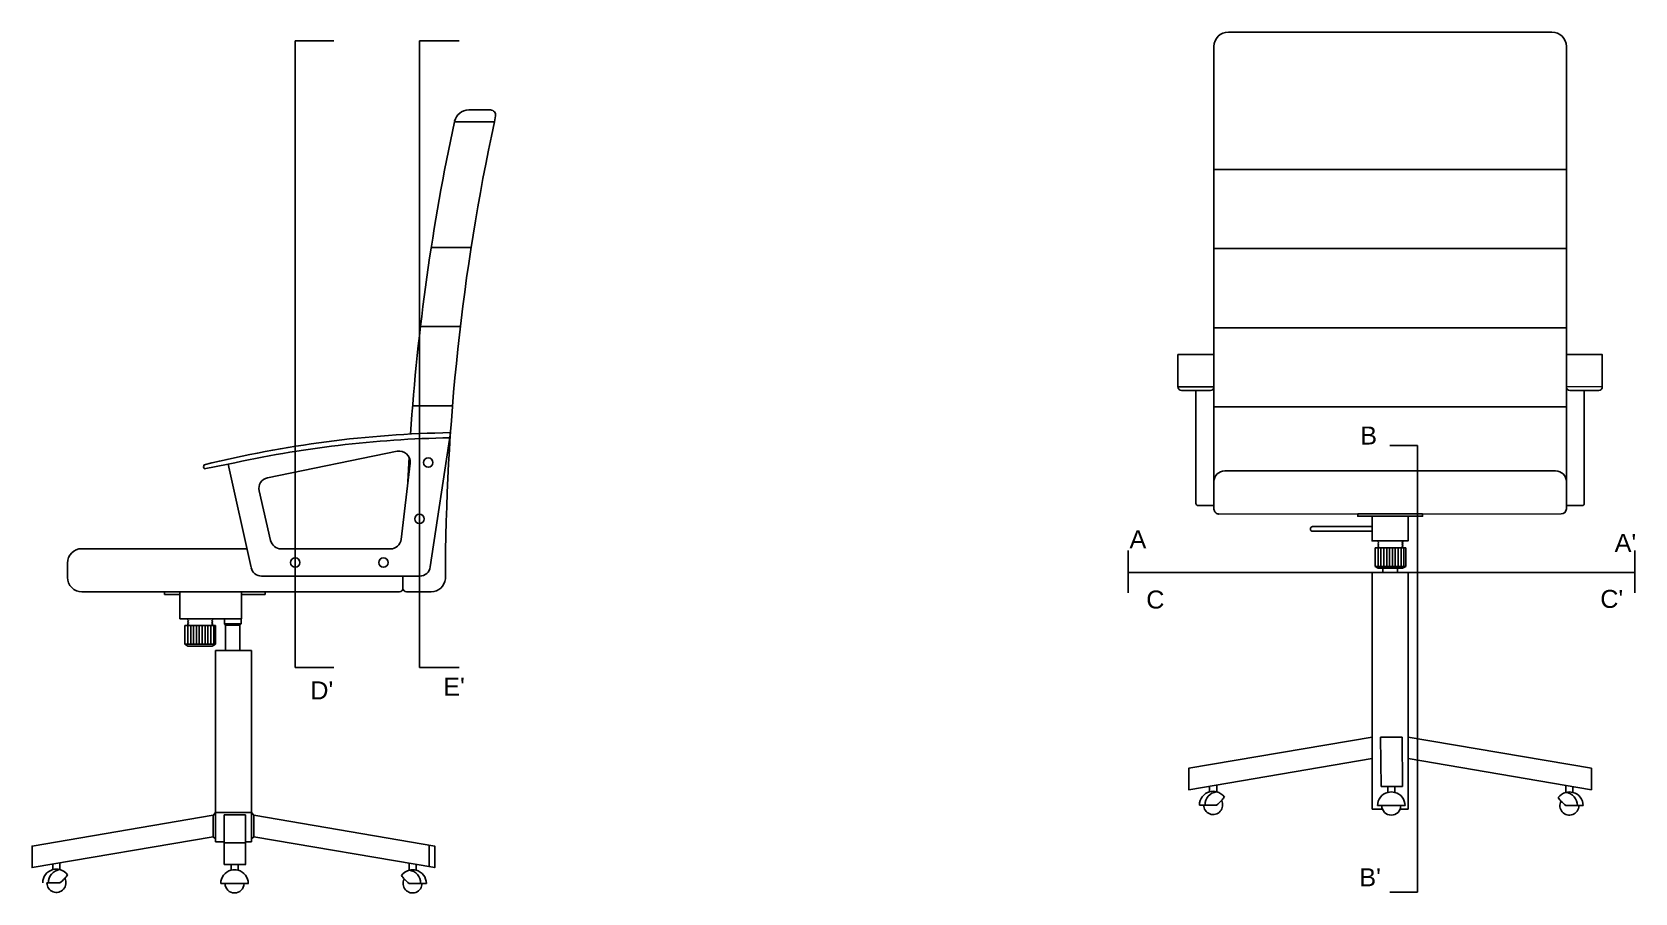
# Model space of a CAD drawing. Header units: millimetres. Extents: x 1212 to 3396, y 780 to 1892.
# Drawn here: x 1313.8 to 1536.7, y 1273.6 to 1393.3 of the extents above; entities that cross this region are included whole.
import ezdxf

# ---------------------------------------------------------------- set-up
doc = ezdxf.new("R2010")
doc.units = ezdxf.units.MM
doc.styles.get("Standard").update_dxf_attribs({"font": 'arial.ttf'})

msp = doc.modelspace()

# ---------------------------------------------------------------- linework, layer by layer
for p, q in [((1525.17, 1393.29), (1480.17, 1393.29)), ((1350.42, 1304.95), (1350.42, 1392.09)), ((1350.42, 1392.09), (1355.79, 1392.09)), ((1367.68, 1304.95), (1367.68, 1392.09)), ((1367.68, 1392.09), (1373.21, 1392.09)), ((1478.17, 1330.8), (1478.17, 1391.29)), ((1527.17, 1330.86), (1527.17, 1391.29)), ((1374.54, 1382.46), (1377.58, 1382.46)), ((1372.57, 1380.8), (1372.58, 1380.88)), ((1372.57, 1380.8), (1378.12, 1380.8)), ((1378.12, 1380.8), (1378.27, 1381.63)), ((1478.17, 1374.19), (1527.17, 1374.19)), ((1369.34, 1363.35), (1374.89, 1363.35)), ((1478.17, 1363.19), (1527.17, 1363.19)), ((1367.84, 1352.35), (1373.39, 1352.35)), ((1478.17, 1352.19), (1527.17, 1352.19)), ((1478.17, 1348.47), (1475.67, 1348.47)), ((1532.17, 1344), (1527.17, 1343.97)), ((1478.17, 1343.97), (1473.17, 1343.97)), ((1475.67, 1343.47), (1475.67, 1327.77)), ((1529.67, 1327.77), (1529.67, 1343.47)), ((1366.74, 1341.35), (1372.29, 1341.35)), ((1478.17, 1341.19), (1527.17, 1341.19)), ((1369.2, 1318.97), (1372.01, 1337.6)), ((1506.49, 1335.8), (1502.61, 1335.8)), ((1506.49, 1335.8), (1506.49, 1273.72)), ((1337.77, 1332.6), (1341.11, 1333.22)), ((1344.28, 1318.84), (1341.11, 1333.22)), ((1364.59, 1335.02), (1346.56, 1331.33)), ((1365.14, 1322.77), (1366.38, 1333.37)), ((1366.25, 1334.18), (1366.07, 1330.77)), ((1478.17, 1330.8), (1478.17, 1326.99)), ((1525.67, 1332.3), (1479.67, 1332.3)), ((1527.17, 1327), (1527.17, 1330.8)), ((1346.99, 1322.61), (1345.41, 1329.53)), ((1475.97, 1327.47), (1478.17, 1327.47)), ((1478.87, 1326.29), (1526.47, 1326.3)), ((1527.17, 1327.47), (1529.37, 1327.47)), ((1491.58, 1324.19), (1491.58, 1324.26)), ((1500.17, 1324.56), (1491.88, 1324.56)), ((1491.88, 1323.89), (1500.17, 1323.89)), ((1320.75, 1321.48), (1343.7, 1321.48)), ((1348.46, 1321.45), (1363.65, 1321.45)), ((1500.59, 1321.61), (1504.83, 1321.61)), ((1500.99, 1321.61), (1500.99, 1319.01)), ((1501.39, 1321.61), (1501.39, 1319.01)), ((1501.79, 1321.61), (1501.79, 1319.01)), ((1502.19, 1321.61), (1502.19, 1319.01)), ((1502.59, 1321.61), (1502.59, 1319.01)), ((1502.99, 1321.61), (1502.99, 1319.01)), ((1503.39, 1321.61), (1503.39, 1319.01)), ((1503.79, 1321.61), (1503.79, 1319.01)), ((1504.19, 1321.61), (1504.19, 1319.01)), ((1504.59, 1321.61), (1504.59, 1319.01)), ((1318.75, 1317.48), (1318.75, 1319.48)), ((1367.71, 1317.66), (1345.75, 1317.66)), ((1345.75, 1317.66), (1367.71, 1317.66)), ((1365.4, 1317.66), (1365.4, 1315.99)), ((1466.24, 1318.15), (1466.24, 1315.36)), ((1500.17, 1318.15), (1500.17, 1285.29)), ((1500.17, 1318.15), (1505.17, 1318.15)), ((1500.59, 1319.01), (1504.83, 1319.01)), ((1500.59, 1319.01), (1501.02, 1318.77)), ((1501.67, 1318.15), (1501.67, 1318.77)), ((1503.67, 1318.15), (1503.67, 1318.77)), ((1504.83, 1319.01), (1504.4, 1318.77)), ((1505.17, 1285.29), (1505.17, 1318.15)), ((1536.69, 1318.15), (1536.69, 1315.36)), ((1320.76, 1315.48), (1364.9, 1315.49)), ((1332.26, 1315.1), (1332.26, 1315.48)), ((1334.39, 1315.1), (1332.26, 1315.1)), ((1346.23, 1315.11), (1342.95, 1315.11)), ((1346.23, 1315.49), (1346.23, 1315.11)), ((1365.9, 1315.49), (1369.32, 1315.49)), ((1342.95, 1313.37), (1342.95, 1314.04)), ((1335.08, 1310.8), (1339.31, 1310.8)), ((1335.48, 1310.8), (1335.48, 1308.19)), ((1335.88, 1310.8), (1335.88, 1308.19)), ((1336.28, 1310.8), (1336.28, 1308.19)), ((1336.68, 1310.8), (1336.68, 1308.19)), ((1337.08, 1310.8), (1337.08, 1308.19)), ((1337.48, 1310.8), (1337.48, 1308.19)), ((1337.88, 1310.8), (1337.88, 1308.19)), ((1338.28, 1310.8), (1338.28, 1308.19)), ((1338.68, 1310.8), (1338.68, 1308.19)), ((1339.08, 1310.8), (1339.08, 1308.19)), ((1340.73, 1310.85), (1340.57, 1311.02)), ((1340.73, 1307.33), (1340.73, 1310.85)), ((1342.73, 1310.85), (1340.73, 1310.85)), ((1342.88, 1311.02), (1342.73, 1310.85)), ((1342.73, 1307.33), (1342.73, 1310.85)), ((1335.08, 1308.19), (1339.31, 1308.19)), ((1335.08, 1308.19), (1335.5, 1307.95)), ((1339.31, 1308.19), (1338.89, 1307.95)), ((1339.32, 1307.33), (1339.32, 1280.73)), ((1339.32, 1307.33), (1344.32, 1307.33)), ((1344.32, 1280.73), (1344.32, 1307.33)), ((1350.42, 1304.95), (1355.79, 1304.95)), ((1367.68, 1304.95), (1373.21, 1304.95)), ((1501.33, 1295.29), (1501.4, 1288.4)), ((1501.33, 1295.29), (1504.33, 1295.29)), ((1504.33, 1295.29), (1504.4, 1288.4)), ((1477.56, 1288.45), (1477.56, 1287.68)), ((1478.55, 1287.68), (1478.55, 1288.62)), ((1501.4, 1288.4), (1504.4, 1288.4)), ((1502.34, 1288.4), (1502.34, 1287.61)), ((1503.33, 1287.61), (1503.33, 1288.4)), ((1527.09, 1288.57), (1527.09, 1287.61)), ((1528.08, 1287.61), (1528.08, 1288.4)), ((1339.32, 1284.79), (1338.99, 1284.41)), ((1338.99, 1284.41), (1338.99, 1281.41)), ((1339.32, 1284.79), (1344.32, 1284.81)), ((1340.55, 1284.48), (1343.52, 1284.48)), ((1340.55, 1280.58), (1340.55, 1284.48)), ((1343.52, 1280.58), (1343.52, 1284.48)), ((1344.32, 1284.81), (1344.65, 1284.42)), ((1344.65, 1284.42), (1344.65, 1281.42)), ((1476.14, 1285.84), (1476.74, 1285.84)), ((1476.74, 1285.84), (1478.53, 1285.84)), ((1500.17, 1285.29), (1501.6, 1285.29)), ((1500.92, 1285.76), (1501.51, 1285.76)), ((1501.51, 1285.76), (1504.15, 1285.76)), ((1504.06, 1285.29), (1505.17, 1285.29)), ((1504.15, 1285.76), (1504.74, 1285.76)), ((1528.9, 1285.76), (1527.11, 1285.76)), ((1528.9, 1285.76), (1529.5, 1285.76)), ((1338.99, 1281.41), (1339.32, 1281.15)), ((1339.32, 1280.73), (1340.52, 1280.73)), ((1340.55, 1280.58), (1340.55, 1277.58)), ((1340.55, 1280.58), (1343.52, 1280.58)), ((1343.52, 1280.73), (1344.32, 1280.73)), ((1343.52, 1280.58), (1343.52, 1277.58)), ((1344.65, 1281.42), (1344.32, 1281.16)), ((1369.03, 1277.28), (1369.03, 1280.28)), ((1369.03, 1277.28), (1369.03, 1280.28)), ((1316.71, 1277.63), (1316.71, 1276.86)), ((1317.7, 1276.86), (1317.7, 1277.8)), ((1340.55, 1277.58), (1343.55, 1277.58)), ((1341.49, 1277.58), (1341.49, 1276.79)), ((1342.48, 1276.79), (1342.48, 1277.58)), ((1366.24, 1277.75), (1366.24, 1276.79)), ((1367.23, 1276.79), (1367.23, 1277.58)), ((1315.89, 1275.02), (1317.68, 1275.02)), ((1340.07, 1274.94), (1340.67, 1274.94)), ((1340.67, 1274.94), (1343.3, 1274.94)), ((1343.3, 1274.94), (1343.9, 1274.94)), ((1368.06, 1274.94), (1366.26, 1274.94)), ((1368.06, 1274.94), (1368.65, 1274.94)), ((1506.49, 1273.72), (1502.61, 1273.72))]:
    msp.add_line(p, q)
for points in [[(1473.17, 1348.47), (1473.17, 1343.97, 0.414214), (1473.67, 1343.47), (1477.67, 1343.47, 0.414214), (1478.17, 1343.97), (1478.17, 1348.47)], [(1527.17, 1348.47), (1527.17, 1343.97, 0.414214), (1527.67, 1343.47), (1531.67, 1343.47, 0.414214), (1532.17, 1343.97), (1532.17, 1348.47)]]:
    msp.add_lwpolyline(points, format="xyb", close=True)
for points in [[(1498.17, 1326.3), (1507.17, 1326.3), (1507.17, 1325.98), (1498.17, 1325.98)], [(1334.39, 1315.48), (1342.95, 1315.49), (1342.95, 1311.74), (1334.39, 1311.74)], [(1340.57, 1311.74), (1340.57, 1311.02), (1342.88, 1311.02), (1342.88, 1311.74)]]:
    msp.add_lwpolyline(points, close=True)
for points in [[(1500.17, 1326.3), (1500.17, 1326.3), (1505.17, 1326.3), (1505.17, 1326.3)], [(1505.17, 1325.98), (1505.17, 1322.55), (1500.17, 1322.55), (1500.17, 1325.98)], [(1501.09, 1322.55), (1500.97, 1322.41), (1501.09, 1322.27), (1500.97, 1322.14), (1501.09, 1322.02), (1500.97, 1321.92), (1501.09, 1321.8), (1500.97, 1321.72), (1501.09, 1321.61)], [(1504.33, 1322.55), (1504.45, 1322.41), (1504.33, 1322.27), (1504.45, 1322.14), (1504.33, 1322.02), (1504.45, 1321.92), (1504.33, 1321.8), (1504.45, 1321.72), (1504.33, 1321.61)], [(1466.24, 1321.24), (1466.24, 1318.15), (1536.69, 1318.15), (1536.69, 1321.24)], [(1500.59, 1319.01), (1500.59, 1321.61)], [(1504.83, 1321.61), (1504.83, 1319.01)], [(1504.4, 1318.77), (1501.02, 1318.77)], [(1335.08, 1308.19), (1335.08, 1310.8)], [(1335.58, 1311.74), (1335.45, 1311.59), (1335.58, 1311.46), (1335.45, 1311.33), (1335.58, 1311.21), (1335.45, 1311.11), (1335.58, 1310.99), (1335.45, 1310.9), (1335.58, 1310.8)], [(1338.81, 1311.74), (1338.94, 1311.59), (1338.81, 1311.46), (1338.94, 1311.33), (1338.81, 1311.21), (1338.94, 1311.11), (1338.81, 1310.99), (1338.94, 1310.9), (1338.81, 1310.8)], [(1339.31, 1310.8), (1339.31, 1308.19)], [(1338.89, 1307.95), (1335.5, 1307.95)], [(1500.17, 1292.29), (1474.67, 1287.96), (1474.67, 1290.96), (1500.17, 1295.29)], [(1505.17, 1292.29), (1530.66, 1287.96), (1530.66, 1290.96), (1505.17, 1295.29)], [(1338.99, 1281.41), (1313.82, 1277.14), (1313.82, 1280.14), (1339.01, 1284.42)], [(1344.65, 1281.42), (1369.81, 1277.14), (1369.81, 1280.14), (1344.65, 1284.42)]]:
    msp.add_lwpolyline(points)
for centre in [(1368.91, 1333.44), (1367.68, 1325.62), (1350.42, 1319.54), (1362.69, 1319.54)]:
    msp.add_circle(centre, 0.652)
for centre, radius, start, end in [((1480.17, 1391.29), 2, 90, 180), ((1525.17, 1391.29), 2, 0, 90), ((1374.54, 1380.46), 2, 90, 167.6732), ((1377.58, 1381.76), 0.7, 349.7405, 90), ((1669.01, 1316.88), 303.26, 167.8337, 176.1205), ((1674.56, 1316.88), 303.26, 167.8337, 179.9256), ((1374.64, 1183.94), 153.69, 90.978, 103.8793), ((1374.64, 1183.23), 153.69, 91.0123, 102.6147), ((1338.13, 1332.87), 0.447, 143.2422, 216.7578), ((1364.89, 1333.55), 1.5, 353.352, 101.5501), ((1346.87, 1329.87), 1.5, 102.038, 192.9144), ((1479.67, 1330.8), 1.5, 90, 180), ((1525.67, 1330.8), 1.5, 0, 90), ((1475.97, 1327.77), 0.3, 180, 270), ((1478.87, 1326.99), 0.7, 180, 270.0141), ((1526.47, 1327), 0.7, 270.0141, 0), ((1529.37, 1327.77), 0.3, 270, 0), ((1491.88, 1324.26), 0.3, 90, 180), ((1491.88, 1324.19), 0.3, 180, 270), ((1348.46, 1322.95), 1.5, 192.9144, 270), ((1363.65, 1322.95), 1.5, 270, 353.352), ((1320.75, 1319.48), 2, 90, 180), ((1320.75, 1317.48), 2, 180, 270.0141), ((1345.75, 1319.16), 1.5, 192.4357, 270), ((1367.71, 1319.16), 1.5, 270, 352.5313), ((1369.32, 1317.49), 2, 270.0141, 353.8797), ((1364.9, 1315.99), 0.5, 270.0135, 0), ((1365.9, 1315.99), 0.5, 180, 270), ((1478.06, 1285.84), 1.91, 104.9882, 180), ((1478.06, 1285.84), 1.32, 180, 28.0642), ((1478.76, 1285.86), 1.83, 96.7519, 180.9034), ((1478.06, 1285.84), 1.91, 75.0118, 104.9882), ((1475.58, 1289.79), 4.93, 306.7009, 317.468), ((1478.06, 1285.84), 1.91, 35.449, 75.0118), ((1475.58, 1289.79), 4.93, 317.468, 324.7631), ((1502.83, 1285.76), 1.91, 104.9882, 180), ((1502.83, 1285.76), 1.91, 75.0118, 104.9882), ((1502.83, 1285.76), 1.91, 0, 75.0118), ((1527.59, 1285.76), 1.91, 104.9882, 144.551), ((1530.06, 1289.72), 4.93, 215.2369, 222.532), ((1527.59, 1285.76), 1.32, 151.9358, 0), ((1530.06, 1289.72), 4.93, 222.532, 233.2991), ((1527.59, 1285.76), 1.91, 75.0118, 104.9882), ((1526.88, 1285.79), 1.83, 359.0966, 83.2481), ((1527.59, 1285.76), 1.91, 0, 75.0118), ((1502.83, 1285.76), 1.32, 180, 0), ((1317.21, 1275.02), 1.91, 104.9882, 180), ((1317.21, 1275.02), 1.32, 180, 28.0642), ((1317.92, 1275.05), 1.83, 96.7519, 180.9034), ((1317.21, 1275.02), 1.91, 75.0118, 104.9882), ((1314.74, 1278.97), 4.93, 306.7009, 317.468), ((1317.21, 1275.02), 1.91, 35.449, 75.0118), ((1314.74, 1278.97), 4.93, 317.468, 324.7631), ((1341.98, 1274.94), 1.91, 104.9882, 180), ((1341.98, 1274.94), 1.32, 180, 0), ((1341.98, 1274.94), 1.91, 75.0118, 104.9882), ((1341.98, 1274.94), 1.91, 0, 75.0118), ((1366.74, 1274.94), 1.91, 104.9882, 144.551), ((1369.21, 1278.9), 4.93, 215.2369, 222.532), ((1366.74, 1274.94), 1.32, 151.9358, 0), ((1369.21, 1278.9), 4.93, 222.532, 233.2991), ((1366.74, 1274.94), 1.91, 75.0118, 104.9882), ((1366.03, 1274.97), 1.83, 359.0966, 83.2481), ((1366.74, 1274.94), 1.91, 0, 75.0118)]:
    msp.add_arc(centre, radius, start, end)

# ---------------------------------------------------------------- texts
at = {"char_height": 2.5, "attachment_point": 1}
for s, width, insert in [('B', 3.3782, (1498.52, 1338.46)), ('A', 12.5763, (1466.43, 1324.04)), ("A'", 7.7745, (1533.89, 1323.54)), ('C', 2.6376, (1468.76, 1315.66)), ("C'", 4.7477, (1531.89, 1315.75)), ("D'", 6.1741, (1352.52, 1303.03)), ("E'", 5.9941, (1371.01, 1303.54)), ("B'", 3.3782, (1498.39, 1277.05))]:
    msp.add_mtext_dynamic_manual_height_columns(s, width=width, gutter_width=12.5, heights=[0], dxfattribs=dict(at, insert=insert))

doc.saveas('drawing.dxf')
